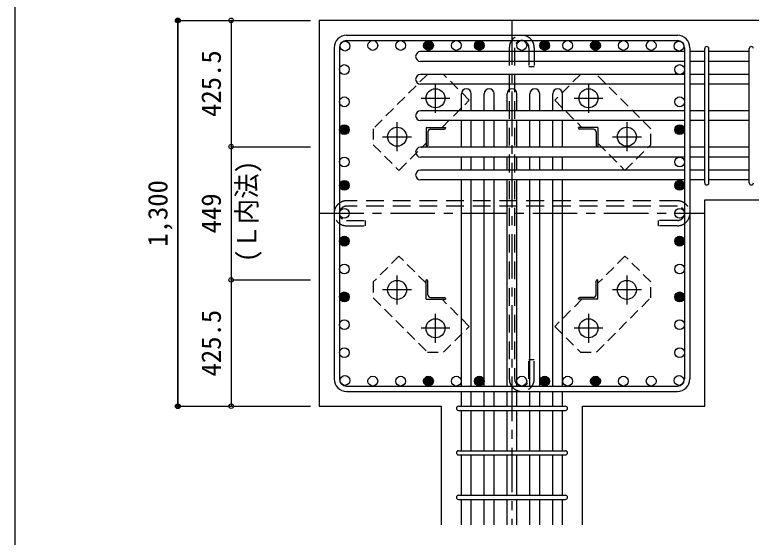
# Model space of a CAD drawing. Units: millimetres at full size, sheet at 1:30. Extents: x -5973 to 5954, y -4195 to 4201.
# Drawn here: x -1125 to 1359, y 1432 to 3192 of the extents above; entities that cross this region are included whole.
import ezdxf
from ezdxf.enums import TextEntityAlignment as Align

# ---------------------------------------------------------------- set-up
doc = ezdxf.new("R2010")
doc.units = ezdxf.units.MM
doc.header["$LTSCALE"] = 30
doc.header["$PDMODE"] = 32
doc.header["$PDSIZE"] = 15
for name, pattern in [('CHAIN1', [8, 5, -1, 1, -1]), ('DASHED1', [1.8, 1.2, -0.6]), ('DASHED2', [3, 2, -1])]:
    doc.linetypes.add(name, pattern=pattern)
for name, color, linetype in [('0-1_躯体線', 2, 'Continuous'), ('0-2_アンカー、アングル', 4, 'Continuous'), ('0-3_立上り筋', 4, 'Continuous'), ('0-4_フープ筋', 7, 'Continuous'), ('0-5_基礎梁筋', 7, 'Continuous'), ('0-6_スタラップ筋', 7, 'Continuous'), ('0-7_文字', 4, 'Continuous'), ('0-9_プレート', 4, 'DASHED1'), ('0-C_中子', 7, 'DASHED2'), ('0-D_寸法', 4, 'Continuous'), ('F-0_枠', 6, 'Continuous')]:
    doc.layers.add(name, color=color, linetype=linetype)
doc.styles.add('ＭＳ ゴシック', font='')
doc.styles.get('ＭＳ ゴシック').set_extended_font_data('MS Gothic')

msp = doc.modelspace()

# ---------------------------------------------------------------- linework, layer by layer
at = {"layer": '0-1_躯体線'}
for p, q in [((-97.56, 3173.3), (-97.56, 1873.3)), ((1602.44, 3173.3), (-97.56, 3173.3)), ((1202.44, 2568.8), (1602.44, 2568.8)), ((1202.44, 1873.3), (1202.44, 2568.8)), ((-97.56, 1873.3), (314.94, 1873.3)), ((314.94, 1473.3), (314.94, 1873.3)), ((789.94, 1473.3), (789.94, 1873.3)), ((789.94, 1873.3), (1202.44, 1873.3))]:
    msp.add_line(p, q, dxfattribs=at)
at = {"layer": '0-2_アンカー、アングル', "linetype": 'CHAIN1'}
for p, q in [((294.44, 2862.1), (294.44, 2959.6)), ((810.44, 2959.6), (810.44, 2862.1)), ((245.64, 2910.8), (343.14, 2910.8)), ((761.74, 2910.8), (859.24, 2910.8)), ((164.94, 2732.6), (164.94, 2830.1)), ((939.94, 2830.1), (939.94, 2732.6)), ((116.14, 2781.3), (213.64, 2781.3)), ((891.24, 2781.3), (988.74, 2781.3)), ((164.94, 2216.5), (164.94, 2314)), ((939.94, 2314), (939.94, 2216.5)), ((213.64, 2265.3), (116.14, 2265.3)), ((988.74, 2265.3), (891.24, 2265.3)), ((294.44, 2087), (294.44, 2184.5)), ((810.44, 2184.5), (810.44, 2087)), ((343.14, 2135.8), (245.64, 2135.8)), ((859.24, 2135.8), (761.74, 2135.8))]:
    msp.add_line(p, q, dxfattribs=at)
at = {"layer": '0-2_アンカー、アングル'}
for p, q in [((262.94, 2812.8), (327.94, 2812.8)), ((262.94, 2812.8), (262.94, 2747.8)), ((327.94, 2812.8), (327.94, 2810.8)), ((841.94, 2812.8), (776.94, 2812.8)), ((776.94, 2810.8), (776.94, 2812.8)), ((841.94, 2812.8), (841.94, 2747.8)), ((268.94, 2798.3), (268.94, 2751.8)), ((277.44, 2806.8), (323.94, 2806.8)), ((827.44, 2806.8), (780.94, 2806.8)), ((835.94, 2798.3), (835.94, 2751.8)), ((264.94, 2747.8), (262.94, 2747.8)), ((841.94, 2747.8), (839.94, 2747.8)), ((262.94, 2298.8), (264.94, 2298.8)), ((262.94, 2233.8), (262.94, 2298.8)), ((268.94, 2248.3), (268.94, 2294.8)), ((835.94, 2248.3), (835.94, 2294.8)), ((839.94, 2298.8), (841.94, 2298.8)), ((841.94, 2233.8), (841.94, 2298.8)), ((277.44, 2239.8), (323.94, 2239.8)), ((327.94, 2235.8), (327.94, 2233.8)), ((776.94, 2233.8), (776.94, 2235.8)), ((827.44, 2239.8), (780.94, 2239.8)), ((262.94, 2233.8), (327.94, 2233.8)), ((841.94, 2233.8), (776.94, 2233.8))]:
    msp.add_line(p, q, dxfattribs=at)
at = {"layer": '0-2_アンカー、アングル', "color": 3}
for centre in [(294.44, 2910.8), (810.44, 2910.8), (164.94, 2781.3), (939.94, 2781.3), (164.94, 2265.3), (939.94, 2265.3), (294.44, 2135.8), (810.44, 2135.8)]:
    msp.add_circle(centre, 32, dxfattribs=at)
at = {"layer": '0-2_アンカー、アングル'}
for centre, radius, start, end in [((323.94, 2810.8), 4, 270, 0), ((780.94, 2810.8), 4, 180, 270), ((277.44, 2798.3), 8.5, 90, 180), ((827.44, 2798.3), 8.5, 0, 90), ((264.94, 2751.8), 4, 270, 0), ((839.94, 2751.8), 4, 180, 270), ((264.94, 2294.8), 4, 0, 90), ((839.94, 2294.8), 4, 90, 180), ((277.44, 2248.3), 8.5, 180, 270), ((323.94, 2235.8), 4, 0, 90), ((780.94, 2235.8), 4, 90, 180), ((827.44, 2248.3), 8.5, 270, 0)]:
    msp.add_arc(centre, radius, start, end, dxfattribs=at)
at = {"layer": '0-3_立上り筋', "color": 3}
for centre in [(83.02, 3088.8), (176.9, 3088.8), (270.78, 3088.8), (364.67, 3088.8), (442.44, 3088.8), (442.44, 3088.8), (585.44, 3088.8), (662.44, 3088.8), (662.44, 3088.8), (740.2, 3088.8), (834.09, 3088.8), (834.09, 3088.8), (927.97, 3088.8), (1021.86, 3088.8), (-10.87, 3086.6), (1115.74, 3086.6), (-13.06, 3007.6), (1117.94, 3007.6), (-13.06, 2898.83), (1117.94, 2898.83), (-13.06, 2804.95), (-13.06, 2804.95), (1117.94, 2804.95), (1117.94, 2804.95), (-13.06, 2696.3), (1117.94, 2696.3), (-13.06, 2617.18), (-13.06, 2617.18), (1117.94, 2617.18), (1117.94, 2617.18), (-13.06, 2523.3), (1117.94, 2523.3), (-13.06, 2429.42), (-13.06, 2429.42), (1117.94, 2429.42), (1117.94, 2429.42), (-13.06, 2335.53), (1117.94, 2335.53), (-13.06, 2241.65), (1117.94, 2241.65), (-13.06, 2147.76), (1117.94, 2147.76), (-13.06, 2053.88), (1117.94, 2053.88), (-10.87, 1960), (83.02, 1957.8), (176.9, 1957.8), (270.78, 1957.8), (364.67, 1957.8), (442.44, 1957.8), (442.44, 1957.8), (585.44, 1957.8), (662.44, 1957.8), (662.44, 1957.8), (740.2, 1957.8), (834.09, 1957.8), (834.09, 1957.8), (927.97, 1957.8), (1021.86, 1957.8), (1115.74, 1960)]:
    msp.add_circle(centre, 16.5, dxfattribs=at)
at = {"layer": '0-3_立上り筋'}
for centre, radius in [((270.78, 3088.8), 16.5), ((442.44, 3088.8), 16.5), ((662.44, 3088.8), 16.5), ((834.09, 3088.8), 16.5), ((270.78, 3088.8), 14.85), ((270.78, 3088.8), 13.2), ((270.78, 3088.8), 11.55), ((270.78, 3088.8), 9.9), ((270.78, 3088.8), 8.25), ((270.78, 3088.8), 6.6), ((270.78, 3088.8), 4.95), ((270.78, 3088.8), 3.3), ((270.78, 3088.8), 1.65), ((442.44, 3088.8), 14.85), ((442.44, 3088.8), 13.2), ((442.44, 3088.8), 11.55), ((442.44, 3088.8), 9.9), ((442.44, 3088.8), 8.25), ((442.44, 3088.8), 6.6), ((442.44, 3088.8), 4.95), ((442.44, 3088.8), 3.3), ((442.44, 3088.8), 1.65), ((662.44, 3088.8), 14.85), ((662.44, 3088.8), 13.2), ((662.44, 3088.8), 11.55), ((662.44, 3088.8), 9.9), ((662.44, 3088.8), 8.25), ((662.44, 3088.8), 6.6), ((662.44, 3088.8), 4.95), ((662.44, 3088.8), 3.3), ((662.44, 3088.8), 1.65), ((834.09, 3088.8), 14.85), ((834.09, 3088.8), 13.2), ((834.09, 3088.8), 11.55), ((834.09, 3088.8), 9.9), ((834.09, 3088.8), 8.25), ((834.09, 3088.8), 6.6), ((834.09, 3088.8), 4.95), ((834.09, 3088.8), 3.3), ((834.09, 3088.8), 1.65), ((-13.06, 2804.95), 16.5), ((-13.06, 2804.95), 14.85), ((-13.06, 2804.95), 13.2), ((-13.06, 2804.95), 11.55), ((-13.06, 2804.95), 9.9), ((-13.06, 2804.95), 8.25), ((-13.06, 2804.95), 6.6), ((-13.06, 2804.95), 4.95), ((-13.06, 2804.95), 3.3), ((1117.94, 2804.95), 16.5), ((1117.94, 2804.95), 14.85), ((1117.94, 2804.95), 13.2), ((1117.94, 2804.95), 11.55), ((1117.94, 2804.95), 9.9), ((1117.94, 2804.95), 8.25), ((1117.94, 2804.95), 6.6), ((1117.94, 2804.95), 4.95), ((1117.94, 2804.95), 3.3), ((-13.06, 2804.95), 1.65), ((1117.94, 2804.95), 1.65), ((-13.06, 2617.18), 16.5), ((1117.94, 2617.18), 16.5), ((-13.06, 2617.18), 14.85), ((-13.06, 2617.18), 13.2), ((-13.06, 2617.18), 11.55), ((-13.06, 2617.18), 9.9), ((-13.06, 2617.18), 8.25), ((-13.06, 2617.18), 6.6), ((-13.06, 2617.18), 4.95), ((-13.06, 2617.18), 3.3), ((-13.06, 2617.18), 1.65), ((1117.94, 2617.18), 14.85), ((1117.94, 2617.18), 13.2), ((1117.94, 2617.18), 11.55), ((1117.94, 2617.18), 9.9), ((1117.94, 2617.18), 8.25), ((1117.94, 2617.18), 6.6), ((1117.94, 2617.18), 4.95), ((1117.94, 2617.18), 3.3), ((1117.94, 2617.18), 1.65), ((-13.06, 2429.42), 16.5), ((-13.06, 2429.42), 14.85), ((-13.06, 2429.42), 13.2), ((-13.06, 2429.42), 11.55), ((-13.06, 2429.42), 9.9), ((-13.06, 2429.42), 8.25), ((-13.06, 2429.42), 6.6), ((1117.94, 2429.42), 16.5), ((1117.94, 2429.42), 14.85), ((1117.94, 2429.42), 13.2), ((1117.94, 2429.42), 11.55), ((1117.94, 2429.42), 9.9), ((1117.94, 2429.42), 8.25), ((1117.94, 2429.42), 6.6), ((-13.06, 2429.42), 4.95), ((-13.06, 2429.42), 3.3), ((-13.06, 2429.42), 1.65), ((1117.94, 2429.42), 4.95), ((1117.94, 2429.42), 3.3), ((1117.94, 2429.42), 1.65), ((-13.06, 2241.65), 16.5), ((-13.06, 2241.65), 14.85), ((-13.06, 2241.65), 13.2), ((-13.06, 2241.65), 11.55), ((-13.06, 2241.65), 9.9), ((-13.06, 2241.65), 8.25), ((-13.06, 2241.65), 6.6), ((-13.06, 2241.65), 4.95), ((-13.06, 2241.65), 3.3), ((-13.06, 2241.65), 1.65), ((1117.94, 2241.65), 16.5), ((1117.94, 2241.65), 14.85), ((1117.94, 2241.65), 13.2), ((1117.94, 2241.65), 11.55), ((1117.94, 2241.65), 9.9), ((1117.94, 2241.65), 8.25), ((1117.94, 2241.65), 6.6), ((1117.94, 2241.65), 4.95), ((1117.94, 2241.65), 3.3), ((1117.94, 2241.65), 1.65), ((270.78, 1957.8), 16.5), ((270.78, 1957.8), 14.85), ((270.78, 1957.8), 13.2), ((270.78, 1957.8), 11.55), ((270.78, 1957.8), 9.9), ((270.78, 1957.8), 8.25), ((270.78, 1957.8), 6.6), ((270.78, 1957.8), 4.95), ((442.44, 1957.8), 16.5), ((442.44, 1957.8), 14.85), ((442.44, 1957.8), 13.2), ((442.44, 1957.8), 11.55), ((442.44, 1957.8), 9.9), ((442.44, 1957.8), 8.25), ((442.44, 1957.8), 6.6), ((442.44, 1957.8), 4.95), ((662.44, 1957.8), 16.5), ((662.44, 1957.8), 14.85), ((662.44, 1957.8), 13.2), ((662.44, 1957.8), 11.55), ((662.44, 1957.8), 9.9), ((662.44, 1957.8), 8.25), ((662.44, 1957.8), 6.6), ((662.44, 1957.8), 4.95), ((834.09, 1957.8), 16.5), ((834.09, 1957.8), 14.85), ((834.09, 1957.8), 13.2), ((834.09, 1957.8), 11.55), ((834.09, 1957.8), 9.9), ((834.09, 1957.8), 8.25), ((834.09, 1957.8), 6.6), ((834.09, 1957.8), 4.95), ((270.78, 1957.8), 3.3), ((270.78, 1957.8), 1.65), ((442.44, 1957.8), 3.3), ((442.44, 1957.8), 1.65), ((662.44, 1957.8), 3.3), ((662.44, 1957.8), 1.65), ((834.09, 1957.8), 3.3), ((834.09, 1957.8), 1.65)]:
    msp.add_circle(centre, radius, dxfattribs=at)
at = {"layer": '0-4_フープ筋'}
for p, q in [((-5.56, 3123.3), (1110.44, 3123.3)), ((-5.56, 3105.3), (1110.44, 3105.3)), ((-47.56, 3081.3), (-47.56, 1965.3)), ((-29.56, 3081.3), (-29.56, 1965.3)), ((1134.44, 3081.3), (1134.44, 1965.3)), ((1152.44, 3081.3), (1152.44, 1965.3)), ((-5.56, 1941.3), (1110.44, 1941.3)), ((-5.56, 1923.3), (1110.44, 1923.3))]:
    msp.add_line(p, q, dxfattribs=at)
for centre, radius, start, end in [((-5.56, 3081.3), 42, 90, 180), ((-5.56, 3081.3), 24, 90, 180), ((1110.44, 3081.3), 42, 0, 90), ((1110.44, 3081.3), 24, 0, 90), ((-5.56, 1965.3), 42, 180, 270), ((-5.56, 1965.3), 24, 180, 270), ((1110.44, 1965.3), 42, 270, 0), ((1110.44, 1965.3), 24, 270, 0)]:
    msp.add_arc(centre, radius, start, end, dxfattribs=at)
at = {"layer": '0-5_基礎梁筋'}
for p, q in [((1134.44, 3068.1), (243.94, 3068.1)), ((1202.44, 3068.1), (1152.44, 3068.1)), ((1352.44, 3068.1), (1216.44, 3068.1)), ((1134.44, 3035.1), (243.94, 3035.1)), ((1202.44, 3035.1), (1152.44, 3035.1)), ((1352.44, 3035.1), (1216.44, 3035.1)), ((1134.44, 2991.1), (243.94, 2991.1)), ((1202.44, 2991.1), (1152.44, 2991.1)), ((1352.44, 2991.1), (1216.44, 2991.1)), ((1134.44, 2958.1), (243.94, 2958.1)), ((1202.44, 2958.1), (1152.44, 2958.1)), ((1352.44, 2958.1), (1216.44, 2958.1)), ((381.94, 2868.45), (381.94, 2926.3)), ((414.94, 2868.45), (414.94, 2926.3)), ((458.94, 2868.45), (458.94, 2926.3)), ((491.94, 2868.45), (491.94, 2926.3)), ((535.94, 2868.45), (535.94, 2926.3)), ((568.94, 2868.45), (568.94, 2926.3)), ((612.94, 2868.45), (612.94, 2926.3)), ((645.94, 2868.45), (645.94, 2926.3)), ((689.94, 2868.45), (689.94, 2926.3)), ((722.94, 2868.45), (722.94, 2926.3)), ((1134.44, 2868.45), (243.94, 2868.45)), ((1202.44, 2868.45), (1152.44, 2868.45)), ((1352.44, 2868.45), (1216.44, 2868.45)), ((1134.44, 2835.45), (243.94, 2835.45)), ((381.94, 2745.8), (381.94, 2835.45)), ((414.94, 2745.8), (414.94, 2835.45)), ((458.94, 2745.8), (458.94, 2835.45)), ((491.94, 2745.8), (491.94, 2835.45)), ((535.94, 2745.8), (535.94, 2835.45)), ((568.94, 2745.8), (568.94, 2835.45)), ((612.94, 2745.8), (612.94, 2835.45)), ((645.94, 2745.8), (645.94, 2835.45)), ((689.94, 2745.8), (689.94, 2835.45)), ((722.94, 2745.8), (722.94, 2835.45)), ((1202.44, 2835.45), (1152.44, 2835.45)), ((1352.44, 2835.45), (1216.44, 2835.45)), ((1134.44, 2745.8), (243.94, 2745.8)), ((1202.44, 2745.8), (1152.44, 2745.8)), ((1352.44, 2745.8), (1216.44, 2745.8)), ((1134.44, 2712.8), (243.94, 2712.8)), ((381.94, 2668.8), (381.94, 2712.8)), ((414.94, 2668.8), (414.94, 2712.8)), ((458.94, 2668.8), (458.94, 2712.8)), ((491.94, 2668.8), (491.94, 2712.8)), ((535.94, 2668.8), (535.94, 2712.8)), ((568.94, 2668.8), (568.94, 2712.8)), ((612.94, 2668.8), (612.94, 2712.8)), ((645.94, 2668.8), (645.94, 2712.8)), ((689.94, 2668.8), (689.94, 2712.8)), ((722.94, 2668.8), (722.94, 2712.8)), ((1202.44, 2712.8), (1152.44, 2712.8)), ((1352.44, 2712.8), (1216.44, 2712.8)), ((1134.44, 2668.8), (243.94, 2668.8)), ((1202.44, 2668.8), (1152.44, 2668.8)), ((1352.44, 2668.8), (1216.44, 2668.8)), ((1134.44, 2635.8), (243.94, 2635.8)), ((381.94, 1941.3), (381.94, 2635.8)), ((414.94, 1941.3), (414.94, 2635.8)), ((458.94, 1941.3), (458.94, 2635.8)), ((491.94, 1941.3), (491.94, 2635.8)), ((535.94, 1941.3), (535.94, 2635.8)), ((568.94, 1941.3), (568.94, 2635.8)), ((612.94, 1941.3), (612.94, 2635.8)), ((645.94, 1941.3), (645.94, 2635.8)), ((689.94, 1941.3), (689.94, 2635.8)), ((722.94, 1941.3), (722.94, 2635.8)), ((1202.44, 2635.8), (1152.44, 2635.8)), ((1352.44, 2635.8), (1216.44, 2635.8)), ((381.94, 1873.3), (381.94, 1923.3)), ((414.94, 1873.3), (414.94, 1923.3)), ((458.94, 1873.3), (458.94, 1923.3)), ((491.94, 1873.3), (491.94, 1923.3)), ((535.94, 1873.3), (535.94, 1923.3)), ((568.94, 1873.3), (568.94, 1923.3)), ((612.94, 1873.3), (612.94, 1923.3)), ((645.94, 1873.3), (645.94, 1923.3)), ((689.94, 1873.3), (689.94, 1923.3)), ((722.94, 1873.3), (722.94, 1923.3)), ((381.94, 1723.3), (381.94, 1859.3)), ((414.94, 1723.3), (414.94, 1859.3)), ((458.94, 1723.3), (458.94, 1859.3)), ((491.94, 1723.3), (491.94, 1859.3)), ((535.94, 1723.3), (535.94, 1859.3)), ((568.94, 1723.3), (568.94, 1859.3)), ((612.94, 1723.3), (612.94, 1859.3)), ((645.94, 1723.3), (645.94, 1859.3)), ((689.94, 1723.3), (689.94, 1859.3)), ((722.94, 1723.3), (722.94, 1859.3)), ((381.94, 1573.3), (381.94, 1709.3)), ((414.94, 1573.3), (414.94, 1709.3)), ((458.94, 1573.3), (458.94, 1709.3)), ((491.94, 1573.3), (491.94, 1709.3)), ((535.94, 1573.3), (535.94, 1709.3)), ((568.94, 1573.3), (568.94, 1709.3)), ((612.94, 1573.3), (612.94, 1709.3)), ((645.94, 1573.3), (645.94, 1709.3)), ((689.94, 1573.3), (689.94, 1709.3)), ((722.94, 1573.3), (722.94, 1709.3)), ((381.94, 1473.3), (381.94, 1559.3)), ((414.94, 1473.3), (414.94, 1559.3)), ((458.94, 1473.3), (458.94, 1559.3)), ((491.94, 1473.3), (491.94, 1559.3)), ((535.94, 1473.3), (535.94, 1559.3)), ((568.94, 1473.3), (568.94, 1559.3)), ((612.94, 1473.3), (612.94, 1559.3)), ((645.94, 1473.3), (645.94, 1559.3)), ((689.94, 1473.3), (689.94, 1559.3)), ((722.94, 1473.3), (722.94, 1559.3))]:
    msp.add_line(p, q, dxfattribs=at)
for centre, start, end in [((243.94, 3051.6), 90, 270), ((243.94, 2974.6), 90, 270), ((398.44, 2926.3), 0, 180), ((475.44, 2926.3), 0, 180), ((552.44, 2926.3), 0, 180), ((629.44, 2926.3), 0, 180), ((706.44, 2926.3), 0, 180), ((243.94, 2851.95), 90, 270), ((243.94, 2729.3), 90, 270), ((243.94, 2652.3), 90, 270)]:
    msp.add_arc(centre, 16.5, start, end, dxfattribs=at)
at = {"layer": '0-6_スタラップ筋'}
for p, q in [((1202.44, 2625.8), (1202.44, 3078.1)), ((1216.44, 2625.8), (1216.44, 3078.1)), ((1352.44, 2625.8), (1352.44, 3078.1)), ((371.94, 1873.3), (732.94, 1873.3)), ((371.94, 1859.3), (732.94, 1859.3)), ((371.94, 1723.3), (732.94, 1723.3)), ((371.94, 1709.3), (732.94, 1709.3)), ((371.94, 1573.3), (732.94, 1573.3)), ((371.94, 1559.3), (732.94, 1559.3))]:
    msp.add_line(p, q, dxfattribs=at)
for centre, start, end in [((1209.44, 3078.1), 0, 180), ((1209.44, 3078.1), 0, 180), ((1209.44, 3078.1), 0, 180), ((1209.44, 3078.1), 0, 180), ((1359.44, 3078.1), 0, 180), ((1209.44, 2625.8), 180, 0), ((1209.44, 2625.8), 180, 0), ((1209.44, 2625.8), 180, 0), ((1209.44, 2625.8), 180, 0), ((1359.44, 2625.8), 180, 0), ((371.94, 1866.3), 90, 270), ((371.94, 1866.3), 90, 270), ((371.94, 1866.3), 90, 270), ((371.94, 1866.3), 90, 270), ((732.94, 1866.3), 270, 90), ((732.94, 1866.3), 270, 90), ((732.94, 1866.3), 270, 90), ((732.94, 1866.3), 270, 90), ((371.94, 1716.3), 90, 270), ((732.94, 1716.3), 270, 90), ((371.94, 1566.3), 90, 270), ((732.94, 1566.3), 270, 90)]:
    msp.add_arc(centre, 7, start, end, dxfattribs=at)
at = {"layer": '0-9_プレート'}
for points in [[(267.54, 2991.3), (84.34, 2808.2), (84.34, 2754.5), (171.34, 2667.5), (262.94, 2759.1)], [(316.64, 2812.8), (408.24, 2904.4), (321.24, 2991.3), (267.54, 2991.3)], [(1020.44, 2808.2), (837.34, 2991.4), (783.64, 2991.4), (696.64, 2904.4), (788.24, 2812.8)], [(841.94, 2759.1), (933.54, 2667.5), (1020.44, 2754.5), (1020.44, 2808.2)], [(262.94, 2287.5), (171.34, 2379.1), (84.44, 2292.1), (84.44, 2238.4)], [(837.34, 2055.3), (1020.54, 2238.4), (1020.54, 2292.1), (933.54, 2379.1), (841.94, 2287.5)], [(84.44, 2238.4), (267.54, 2055.2), (321.24, 2055.2), (408.24, 2142.2), (316.64, 2233.8)], [(788.24, 2233.8), (696.64, 2142.2), (783.64, 2055.3), (837.34, 2055.3)]]:
    msp.add_lwpolyline(points, dxfattribs=at)
at = {"layer": '0-C_中子'}
for p, q in [((543.44, 3081.3), (543.44, 1965.3)), ((561.44, 3081.3), (561.44, 1965.3)), ((609.44, 3081.3), (609.44, 3017.3)), ((1110.44, 2565.3), (-5.56, 2565.3)), ((1110.44, 2547.3), (-5.56, 2547.3)), ((-5.56, 2499.3), (58.44, 2499.3)), ((58.44, 2481.3), (58.44, 2499.3)), ((1110.44, 2499.3), (1046.44, 2499.3)), ((-5.56, 2481.3), (58.44, 2481.3)), ((627.44, 2029.3), (609.44, 2029.3)), ((609.44, 1965.3), (609.44, 2029.3)), ((627.44, 1965.3), (627.44, 2029.3))]:
    msp.add_line(p, q, dxfattribs=at)
for points in [[(627.44, 3081.3), (627.44, 3017.3), (609.44, 3017.3)], [(1110.44, 2481.3), (1046.44, 2481.3), (1046.44, 2499.3)]]:
    msp.add_lwpolyline(points, dxfattribs=at)
for centre, radius, start, end in [((585.44, 3081.3), 42, 0, 180), ((585.44, 3081.3), 24, 0, 180), ((-5.56, 2523.3), 42, 90, 270), ((1110.44, 2523.3), 42, 270, 90), ((-5.56, 2523.3), 24, 90, 270), ((1110.44, 2523.3), 24, 270, 90), ((585.44, 1965.3), 42, 180, 0), ((585.44, 1965.3), 24, 180, 0)]:
    msp.add_arc(centre, radius, start, end, dxfattribs=at)
at = {"layer": '0-D_寸法'}
for p, q in [((-574.6, 3173.3), (-574.6, 1873.3)), ((-574.6, 3173.3), (-394.6, 3173.3)), ((-574.6, 3173.3), (-394.6, 3173.3)), ((-574.6, 1873.3), (-574.6, 3173.3)), ((-394.6, 3173.3), (-394.6, 2747.8)), ((-394.6, 3173.3), (-127.56, 3173.3)), ((-394.6, 2747.8), (-127.56, 2747.8)), ((-394.6, 2747.8), (-394.6, 2298.8)), ((-394.6, 2298.8), (-127.56, 2298.8)), ((-394.6, 2298.8), (-394.6, 1873.3)), ((-574.6, 1873.3), (-394.6, 1873.3)), ((-394.6, 1873.3), (-127.56, 1873.3)), ((-394.6, 1873.3), (-127.56, 1873.3))]:
    msp.add_line(p, q, dxfattribs=at)
at = {"layer": '0-D_寸法', "linetype": 'CHAIN1'}
for p, q in [((552.44, 3173.3), (552.44, 1473.3)), ((-97.56, 2523.3), (1202.44, 2523.3))]:
    msp.add_line(p, q, dxfattribs=at)
at = {"layer": '0-D_寸法'}
for centre, radius in [((-574.6, 3173.3), 8), ((-574.6, 3173.3), 7.2), ((-574.6, 3173.3), 6.4), ((-574.6, 3173.3), 5.6), ((-574.6, 3173.3), 4.8), ((-574.6, 3173.3), 4), ((-574.6, 3173.3), 3.2), ((-574.6, 3173.3), 2.4), ((-574.6, 3173.3), 1.6), ((-574.6, 3173.3), 0.8), ((-574.6, 1873.3), 8), ((-574.6, 1873.3), 7.2), ((-574.6, 1873.3), 6.4), ((-574.6, 1873.3), 5.6), ((-574.6, 1873.3), 4.8), ((-574.6, 1873.3), 4), ((-574.6, 1873.3), 3.2), ((-574.6, 1873.3), 2.4), ((-574.6, 1873.3), 1.6), ((-574.6, 1873.3), 0.8)]:
    msp.add_circle(centre, radius, dxfattribs=at)
at = {"layer": '0-D_寸法', "color": 7}
for p in [(-574.6, 3173.3), (-394.6, 3173.3), (-394.6, 2747.8), (-394.6, 2298.8), (-574.6, 1873.3), (-394.6, 1873.3)]:
    msp.add_point(p, dxfattribs=at)
at = {"layer": 'F-0_枠', "color": 2}
msp.add_line((-1124.64, 4201.15), (-1124.64, -4195.24), dxfattribs=at)

# ---------------------------------------------------------------- texts
at = {"layer": '0-7_文字', "style": 'ＭＳ ゴシック', "width": 0.95}
msp.add_text('(Ｌ内法)', height=65.98, rotation=90, dxfattribs=at).set_placement((-289.55, 2358.7), align=Align.BOTTOM_LEFT)
at = {"layer": '0-D_寸法', "style": 'ＭＳ ゴシック'}
for s, p in [('425.5', (-409.6, 2848.05)), ('1,300', (-589.6, 2410.8)), ('449', (-409.6, 2455.8)), ('425.5', (-409.6, 1973.55))]:
    msp.add_text(s, height=65.98, rotation=90, dxfattribs=at).set_placement(p, align=Align.BOTTOM_LEFT)

doc.saveas('drawing.dxf')
